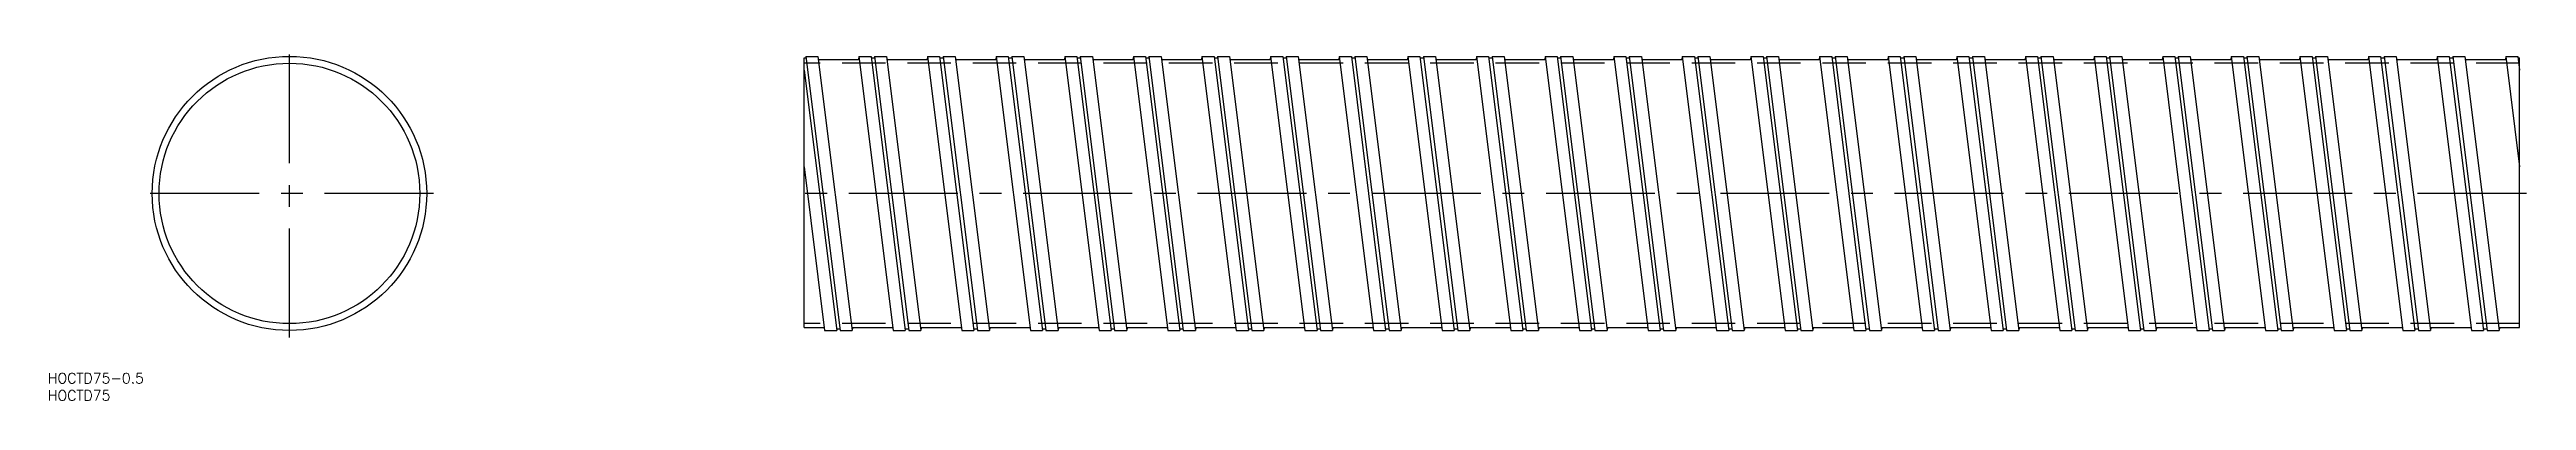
# Model space of a CAD drawing. Extents: x -70 to 652, y -60 to 42.
import ezdxf

# ---------------------------------------------------------------- set-up
doc = ezdxf.new("R2010")
doc.units = 0
doc.linetypes.add('CENTER', pattern=[50.8, 31.75, -6.35, 6.35, -6.35])
doc.linetypes.add('DASHED', pattern=[19.05, 12.7, -6.35])
doc.layers.get('0').update_dxf_attribs({"linetype": 'CONTINUOUS'})
doc.layers.add('CENTER', color=1, linetype='CENTER')
doc.styles.get("Standard").update_dxf_attribs({"font": 'txt.shx', "height": 3, "bigfont": 'bigfont.shx'})

msp = doc.modelspace()

# ---------------------------------------------------------------- linework, layer by layer
at = {"color": 7, "linetype": 'CONTINUOUS'}
for p, q in [((150, -39.1), (150, 39.55)), ((150, 39.55), (150.56, 39.55)), ((150.5, 40), (150.45, 39.55)), ((150.5, 40), (160.5, -40)), ((150.5, 40), (154.03, 40)), ((154.03, 40), (164.03, -40)), ((154.14, 39.1), (166.08, 39.1)), ((165.97, 40), (165.86, 39.1)), ((165.97, 40), (175.97, -40)), ((165.97, 40), (169.5, 40)), ((169.5, 40), (179.5, -40)), ((169.55, 39.55), (170.56, 39.55)), ((170.5, 40), (170.45, 39.55)), ((170.5, 40), (180.5, -40)), ((170.5, 40), (174.03, 40)), ((174.03, 40), (184.03, -40)), ((174.14, 39.1), (186.08, 39.1)), ((185.97, 40), (185.86, 39.1)), ((185.97, 40), (195.97, -40)), ((185.97, 40), (189.5, 40)), ((189.5, 40), (199.5, -40)), ((189.55, 39.55), (190.56, 39.55)), ((190.5, 40), (190.45, 39.55)), ((190.5, 40), (200.5, -40)), ((190.5, 40), (194.03, 40)), ((194.03, 40), (204.03, -40)), ((194.14, 39.1), (206.08, 39.1)), ((205.97, 40), (205.86, 39.1)), ((205.97, 40), (215.97, -40)), ((205.97, 40), (209.5, 40)), ((209.5, 40), (219.5, -40)), ((209.55, 39.55), (210.56, 39.55)), ((210.5, 40), (210.45, 39.55)), ((210.5, 40), (220.5, -40)), ((210.5, 40), (214.03, 40)), ((214.03, 40), (224.03, -40)), ((214.14, 39.1), (226.08, 39.1)), ((225.97, 40), (225.86, 39.1)), ((225.97, 40), (235.97, -40)), ((225.97, 40), (229.5, 40)), ((229.5, 40), (239.5, -40)), ((229.55, 39.55), (230.56, 39.55)), ((230.5, 40), (230.45, 39.55)), ((230.5, 40), (240.5, -40)), ((230.5, 40), (234.03, 40)), ((234.03, 40), (244.03, -40)), ((234.14, 39.1), (246.08, 39.1)), ((245.97, 40), (245.86, 39.1)), ((245.97, 40), (255.97, -40)), ((245.97, 40), (249.5, 40)), ((249.5, 40), (259.5, -40)), ((249.55, 39.55), (250.56, 39.55)), ((250.5, 40), (250.45, 39.55)), ((250.5, 40), (260.5, -40)), ((250.5, 40), (254.03, 40)), ((254.03, 40), (264.03, -40)), ((254.14, 39.1), (266.08, 39.1)), ((265.97, 40), (265.86, 39.1)), ((265.97, 40), (275.97, -40)), ((265.97, 40), (269.5, 40)), ((269.5, 40), (279.5, -40)), ((269.55, 39.55), (270.56, 39.55)), ((270.5, 40), (270.45, 39.55)), ((270.5, 40), (280.5, -40)), ((270.5, 40), (274.03, 40)), ((274.03, 40), (284.03, -40)), ((274.14, 39.1), (286.08, 39.1)), ((285.97, 40), (285.86, 39.1)), ((285.97, 40), (295.97, -40)), ((285.97, 40), (289.5, 40)), ((289.5, 40), (299.5, -40)), ((289.55, 39.55), (290.56, 39.55)), ((290.5, 40), (290.45, 39.55)), ((290.5, 40), (300.5, -40)), ((290.5, 40), (294.03, 40)), ((294.03, 40), (304.03, -40)), ((294.14, 39.1), (306.08, 39.1)), ((305.97, 40), (305.86, 39.1)), ((305.97, 40), (315.97, -40)), ((305.97, 40), (309.5, 40)), ((309.5, 40), (319.5, -40)), ((309.55, 39.55), (310.56, 39.55)), ((310.5, 40), (310.45, 39.55)), ((310.5, 40), (320.5, -40)), ((310.5, 40), (314.03, 40)), ((314.03, 40), (324.03, -40)), ((314.14, 39.1), (326.08, 39.1)), ((325.97, 40), (325.86, 39.1)), ((325.97, 40), (335.97, -40)), ((325.97, 40), (329.5, 40)), ((329.5, 40), (339.5, -40)), ((329.55, 39.55), (330.56, 39.55)), ((330.5, 40), (330.45, 39.55)), ((330.5, 40), (340.5, -40)), ((330.5, 40), (334.03, 40)), ((334.03, 40), (344.03, -40)), ((334.14, 39.1), (346.08, 39.1)), ((345.97, 40), (345.86, 39.1)), ((345.97, 40), (355.97, -40)), ((345.97, 40), (349.5, 40)), ((349.5, 40), (359.5, -40)), ((349.55, 39.55), (350.56, 39.55)), ((350.5, 40), (350.45, 39.55)), ((350.5, 40), (360.5, -40)), ((350.5, 40), (354.03, 40)), ((354.03, 40), (364.03, -40)), ((354.14, 39.1), (366.08, 39.1)), ((365.97, 40), (365.86, 39.1)), ((365.97, 40), (375.97, -40)), ((365.97, 40), (369.5, 40)), ((369.5, 40), (379.5, -40)), ((369.55, 39.55), (370.56, 39.55)), ((370.5, 40), (370.45, 39.55)), ((370.5, 40), (380.5, -40)), ((370.5, 40), (374.03, 40)), ((374.03, 40), (384.03, -40)), ((374.14, 39.1), (386.08, 39.1)), ((385.97, 40), (385.86, 39.1)), ((385.97, 40), (395.97, -40)), ((385.97, 40), (389.5, 40)), ((389.5, 40), (399.5, -40)), ((389.55, 39.55), (390.56, 39.55)), ((390.5, 40), (390.45, 39.55)), ((390.5, 40), (400.5, -40)), ((390.5, 40), (394.03, 40)), ((394.03, 40), (404.03, -40)), ((394.14, 39.1), (406.08, 39.1)), ((405.97, 40), (405.86, 39.1)), ((405.97, 40), (415.97, -40)), ((405.97, 40), (409.5, 40)), ((409.5, 40), (419.5, -40)), ((409.55, 39.55), (410.56, 39.55)), ((410.5, 40), (410.45, 39.55)), ((410.5, 40), (420.5, -40)), ((410.5, 40), (414.03, 40)), ((414.03, 40), (424.03, -40)), ((414.14, 39.1), (426.08, 39.1)), ((425.97, 40), (425.86, 39.1)), ((425.97, 40), (435.97, -40)), ((425.97, 40), (429.5, 40)), ((429.5, 40), (439.5, -40)), ((429.55, 39.55), (430.56, 39.55)), ((430.5, 40), (430.45, 39.55)), ((430.5, 40), (440.5, -40)), ((430.5, 40), (434.03, 40)), ((434.03, 40), (444.03, -40)), ((434.14, 39.1), (446.08, 39.1)), ((445.97, 40), (445.86, 39.1)), ((445.97, 40), (455.97, -40)), ((445.97, 40), (449.5, 40)), ((449.5, 40), (459.5, -40)), ((449.55, 39.55), (450.56, 39.55)), ((450.5, 40), (450.45, 39.55)), ((450.5, 40), (460.5, -40)), ((450.5, 40), (454.03, 40)), ((454.03, 40), (464.03, -40)), ((454.14, 39.1), (466.08, 39.1)), ((465.97, 40), (465.86, 39.1)), ((465.97, 40), (469.5, 40)), ((465.97, 40), (475.97, -40)), ((469.5, 40), (479.5, -40)), ((469.55, 39.55), (470.56, 39.55)), ((470.5, 40), (470.45, 39.55)), ((470.5, 40), (480.5, -40)), ((470.5, 40), (474.03, 40)), ((474.03, 40), (484.03, -40)), ((474.14, 39.1), (486.08, 39.1)), ((485.97, 40), (485.86, 39.1)), ((485.97, 40), (495.97, -40)), ((485.97, 40), (489.5, 40)), ((489.5, 40), (499.5, -40)), ((489.55, 39.55), (490.56, 39.55)), ((490.5, 40), (490.45, 39.55)), ((490.5, 40), (500.5, -40)), ((490.5, 40), (494.03, 40)), ((494.03, 40), (504.03, -40)), ((494.14, 39.1), (506.08, 39.1)), ((505.97, 40), (505.86, 39.1)), ((505.97, 40), (515.97, -40)), ((505.97, 40), (509.5, 40)), ((509.5, 40), (519.5, -40)), ((509.55, 39.55), (510.56, 39.55)), ((510.5, 40), (510.45, 39.55)), ((510.5, 40), (520.5, -40)), ((510.5, 40), (514.03, 40)), ((514.03, 40), (524.03, -40)), ((514.14, 39.1), (526.08, 39.1)), ((525.97, 40), (525.86, 39.1)), ((525.97, 40), (535.97, -40)), ((525.97, 40), (529.5, 40)), ((529.5, 40), (539.5, -40)), ((529.55, 39.55), (530.56, 39.55)), ((530.5, 40), (530.45, 39.55)), ((530.5, 40), (540.5, -40)), ((530.5, 40), (534.03, 40)), ((534.03, 40), (544.03, -40)), ((534.14, 39.1), (546.08, 39.1)), ((545.97, 40), (545.86, 39.1)), ((545.97, 40), (555.97, -40)), ((545.97, 40), (549.5, 40)), ((549.5, 40), (559.5, -40)), ((549.55, 39.55), (550.56, 39.55)), ((550.5, 40), (550.45, 39.55)), ((550.5, 40), (560.5, -40)), ((550.5, 40), (554.03, 40)), ((554.03, 40), (564.03, -40)), ((554.14, 39.1), (566.08, 39.1)), ((565.97, 40), (565.86, 39.1)), ((565.97, 40), (575.97, -40)), ((565.97, 40), (569.5, 40)), ((569.5, 40), (579.5, -40)), ((569.55, 39.55), (570.56, 39.55)), ((570.5, 40), (570.45, 39.55)), ((570.5, 40), (580.5, -40)), ((570.5, 40), (574.03, 40)), ((574.03, 40), (584.03, -40)), ((574.14, 39.1), (586.08, 39.1)), ((585.97, 40), (585.86, 39.1)), ((585.97, 40), (595.97, -40)), ((585.97, 40), (589.5, 40)), ((589.5, 40), (599.5, -40)), ((589.55, 39.55), (590.56, 39.55)), ((590.5, 40), (590.45, 39.55)), ((590.5, 40), (600.5, -40)), ((590.5, 40), (594.03, 40)), ((594.03, 40), (604.03, -40)), ((594.14, 39.1), (606.08, 39.1)), ((605.97, 40), (605.86, 39.1)), ((605.97, 40), (615.97, -40)), ((605.97, 40), (609.5, 40)), ((609.5, 40), (619.5, -40)), ((609.55, 39.55), (610.56, 39.55)), ((610.5, 40), (610.45, 39.55)), ((610.5, 40), (620.5, -40)), ((610.5, 40), (614.03, 40)), ((614.03, 40), (624.03, -40)), ((614.14, 39.1), (626.08, 39.1)), ((625.97, 40), (625.86, 39.1)), ((625.97, 40), (635.97, -40)), ((625.97, 40), (629.5, 40)), ((629.5, 40), (639.5, -40)), ((629.55, 39.55), (630.56, 39.55)), ((630.5, 40), (630.45, 39.55)), ((630.5, 40), (640.5, -40)), ((630.5, 40), (634.03, 40)), ((634.03, 40), (644.03, -40)), ((634.14, 39.1), (646.08, 39.1)), ((645.97, 40), (645.86, 39.1)), ((645.97, 40), (650, 7.75)), ((645.97, 40), (649.5, 40)), ((649.5, 40), (650, 35.97)), ((649.55, 39.55), (650, 39.55)), ((650, -39.1), (650, 39.55)), ((150, 35.97), (159.5, -40)), ((150, 7.75), (155.97, -40)), ((150, -39.1), (155.86, -39.1)), ((155.97, -40), (159.5, -40)), ((159.44, -39.55), (160.45, -39.55)), ((159.55, -39.55), (159.5, -40)), ((160.5, -40), (164.03, -40)), ((163.92, -39.1), (175.86, -39.1)), ((164.14, -39.1), (164.03, -40)), ((175.97, -40), (179.5, -40)), ((179.44, -39.55), (180.45, -39.55)), ((179.55, -39.55), (179.5, -40)), ((180.5, -40), (184.03, -40)), ((183.92, -39.1), (195.86, -39.1)), ((184.14, -39.1), (184.03, -40)), ((195.97, -40), (199.5, -40)), ((199.44, -39.55), (200.45, -39.55)), ((199.55, -39.55), (199.5, -40)), ((200.5, -40), (204.03, -40)), ((203.92, -39.1), (215.86, -39.1)), ((204.14, -39.1), (204.03, -40)), ((215.97, -40), (219.5, -40)), ((219.44, -39.55), (220.45, -39.55)), ((219.55, -39.55), (219.5, -40)), ((220.5, -40), (224.03, -40)), ((223.92, -39.1), (235.86, -39.1)), ((224.14, -39.1), (224.03, -40)), ((235.97, -40), (239.5, -40)), ((239.44, -39.55), (240.45, -39.55)), ((239.55, -39.55), (239.5, -40)), ((240.5, -40), (244.03, -40)), ((243.92, -39.1), (255.86, -39.1)), ((244.14, -39.1), (244.03, -40)), ((255.97, -40), (259.5, -40)), ((259.44, -39.55), (260.45, -39.55)), ((259.55, -39.55), (259.5, -40)), ((260.5, -40), (264.03, -40)), ((263.92, -39.1), (275.86, -39.1)), ((264.14, -39.1), (264.03, -40)), ((275.97, -40), (279.5, -40)), ((279.44, -39.55), (280.45, -39.55)), ((279.55, -39.55), (279.5, -40)), ((280.5, -40), (284.03, -40)), ((283.92, -39.1), (295.86, -39.1)), ((284.14, -39.1), (284.03, -40)), ((295.97, -40), (299.5, -40)), ((299.44, -39.55), (300.45, -39.55)), ((299.55, -39.55), (299.5, -40)), ((300.5, -40), (304.03, -40)), ((303.92, -39.1), (315.86, -39.1)), ((304.14, -39.1), (304.03, -40)), ((315.97, -40), (319.5, -40)), ((319.44, -39.55), (320.45, -39.55)), ((319.55, -39.55), (319.5, -40)), ((320.5, -40), (324.03, -40)), ((323.92, -39.1), (335.86, -39.1)), ((324.14, -39.1), (324.03, -40)), ((335.97, -40), (339.5, -40)), ((339.44, -39.55), (340.45, -39.55)), ((339.55, -39.55), (339.5, -40)), ((340.5, -40), (344.03, -40)), ((343.92, -39.1), (355.86, -39.1)), ((344.14, -39.1), (344.03, -40)), ((355.97, -40), (359.5, -40)), ((359.44, -39.55), (360.45, -39.55)), ((359.55, -39.55), (359.5, -40)), ((360.5, -40), (364.03, -40)), ((363.92, -39.1), (375.86, -39.1)), ((364.14, -39.1), (364.03, -40)), ((375.97, -40), (379.5, -40)), ((379.44, -39.55), (380.45, -39.55)), ((379.55, -39.55), (379.5, -40)), ((380.5, -40), (384.03, -40)), ((383.92, -39.1), (395.86, -39.1)), ((384.14, -39.1), (384.03, -40)), ((395.97, -40), (399.5, -40)), ((399.44, -39.55), (400.45, -39.55)), ((399.55, -39.55), (399.5, -40)), ((400.5, -40), (404.03, -40)), ((403.92, -39.1), (415.86, -39.1)), ((404.14, -39.1), (404.03, -40)), ((415.97, -40), (419.5, -40)), ((419.44, -39.55), (420.45, -39.55)), ((419.55, -39.55), (419.5, -40)), ((420.5, -40), (424.03, -40)), ((423.92, -39.1), (435.86, -39.1)), ((424.14, -39.1), (424.03, -40)), ((435.97, -40), (439.5, -40)), ((439.44, -39.55), (440.45, -39.55)), ((439.55, -39.55), (439.5, -40)), ((440.5, -40), (444.03, -40)), ((443.92, -39.1), (455.86, -39.1)), ((444.14, -39.1), (444.03, -40)), ((455.97, -40), (459.5, -40)), ((459.44, -39.55), (460.45, -39.55)), ((459.55, -39.55), (459.5, -40)), ((460.5, -40), (464.03, -40)), ((463.92, -39.1), (475.86, -39.1)), ((464.14, -39.1), (464.03, -40)), ((475.97, -40), (479.5, -40)), ((479.44, -39.55), (480.45, -39.55)), ((479.55, -39.55), (479.5, -40)), ((480.5, -40), (484.03, -40)), ((483.92, -39.1), (495.86, -39.1)), ((484.14, -39.1), (484.03, -40)), ((495.97, -40), (499.5, -40)), ((499.44, -39.55), (500.45, -39.55)), ((499.55, -39.55), (499.5, -40)), ((500.5, -40), (504.03, -40)), ((503.92, -39.1), (515.86, -39.1)), ((504.14, -39.1), (504.03, -40)), ((515.97, -40), (519.5, -40)), ((519.44, -39.55), (520.45, -39.55)), ((519.55, -39.55), (519.5, -40)), ((520.5, -40), (524.03, -40)), ((523.92, -39.1), (535.86, -39.1)), ((524.14, -39.1), (524.03, -40)), ((535.97, -40), (539.5, -40)), ((539.44, -39.55), (540.45, -39.55)), ((539.55, -39.55), (539.5, -40)), ((540.5, -40), (544.03, -40)), ((543.92, -39.1), (555.86, -39.1)), ((544.14, -39.1), (544.03, -40)), ((555.97, -40), (559.5, -40)), ((559.44, -39.55), (560.45, -39.55)), ((559.55, -39.55), (559.5, -40)), ((560.5, -40), (564.03, -40)), ((563.92, -39.1), (575.86, -39.1)), ((564.14, -39.1), (564.03, -40)), ((575.97, -40), (579.5, -40)), ((579.44, -39.55), (580.45, -39.55)), ((579.55, -39.55), (579.5, -40)), ((580.5, -40), (584.03, -40)), ((583.92, -39.1), (595.86, -39.1)), ((584.14, -39.1), (584.03, -40)), ((595.97, -40), (599.5, -40)), ((599.44, -39.55), (600.45, -39.55)), ((599.55, -39.55), (599.5, -40)), ((600.5, -40), (604.03, -40)), ((603.92, -39.1), (615.86, -39.1)), ((604.14, -39.1), (604.03, -40)), ((615.97, -40), (619.5, -40)), ((619.44, -39.55), (620.45, -39.55)), ((619.55, -39.55), (619.5, -40)), ((620.5, -40), (624.03, -40)), ((623.92, -39.1), (635.86, -39.1)), ((624.14, -39.1), (624.03, -40)), ((635.97, -40), (639.5, -40)), ((639.44, -39.55), (640.45, -39.55)), ((639.55, -39.55), (639.5, -40)), ((640.5, -40), (644.03, -40)), ((643.92, -39.1), (650, -39.1)), ((644.14, -39.1), (644.03, -40))]:
    msp.add_line(p, q, dxfattribs=at)
at = {"color": 3, "linetype": 'DASHED'}
for p, q in [((650, 38), (150, 38)), ((650, -38), (150, -38))]:
    msp.add_line(p, q, dxfattribs=at)
at = {"color": 7, "linetype": 'CONTINUOUS'}
for radius in [40, 38]:
    msp.add_circle((0, 0), radius, dxfattribs=at)
at = {"layer": 'CENTER', "color": 1, "linetype": 'CENTER'}
for p, q in [((0, -42), (0, 42)), ((42, 0), (-42, 0)), ((652, 0), (148, 0))]:
    msp.add_line(p, q, dxfattribs=at)

# ---------------------------------------------------------------- texts
at = {"color": 7, "linetype": 'CONTINUOUS'}
for s, p in [('HOCTD75-0.5', (-70.44, -55.43)), ('HOCTD75', (-70.44, -60.43))]:
    msp.add_text(s, height=3, dxfattribs=at).set_placement(p)

doc.saveas('drawing.dxf')
